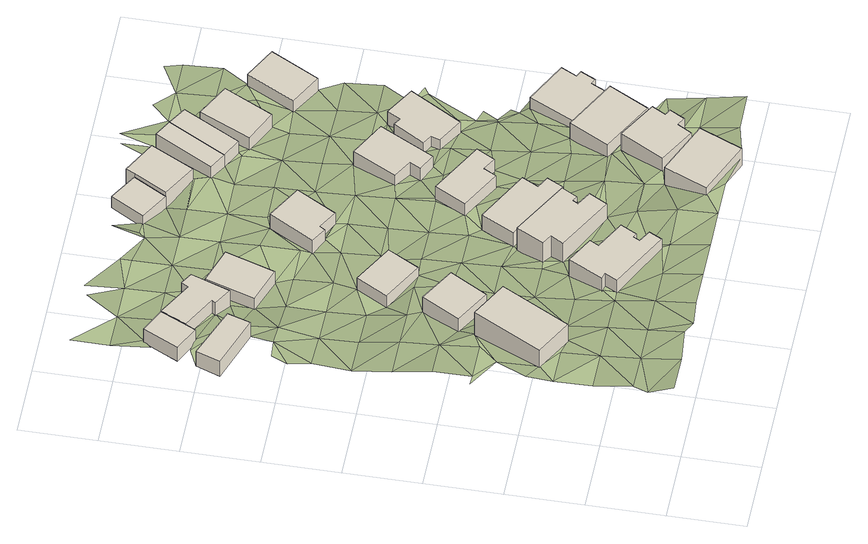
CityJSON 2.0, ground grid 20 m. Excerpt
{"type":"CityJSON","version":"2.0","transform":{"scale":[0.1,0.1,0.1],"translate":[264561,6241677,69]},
"CityObjects":{
"building1":{"type":"Building","attributes":{"osm_address":"37 Rhodes Avenue University Estate Cape Town","osm_building":"house","osm_building:levels":"2","footprint":{"type":"Polygon"},"plus_code":"4FRW3F63+G5C","ground_height":80.86,"building_height":6.9,"roof_height":87.76},"geometry":[{"type":"Solid","lod":"1","boundaries":[[[[0,1,2,3]],[[1,4,5,2]],[[4,6,7,5]],[[6,0,3,7]],[[3,2,5,7]],[[6,4,1,0]]]]}]},
"building2":{"type":"Building","attributes":{"osm_address":"3A Haig Road University Estate Cape Town","osm_building":"house","osm_building:levels":"1","footprint":{"type":"Polygon"},"plus_code":"4FRW3F63+Q4J","ground_height":77.3,"building_height":4.1,"roof_height":81.4},"geometry":[{"type":"Solid","lod":"1","boundaries":[[[[8,9,10,11]],[[9,12,13,10]],[[12,14,15,13]],[[14,8,11,15]],[[11,10,13,15]],[[14,12,9,8]]]]}]},
"building3":{"type":"Building","attributes":{"osm_address":"44 Ritchie Street University Estate Cape Town","osm_building":"house","osm_building:levels":"1","footprint":{"type":"Polygon"},"plus_code":"4FRW3F63+R4M","ground_height":75.43,"building_height":4.1,"roof_height":79.53},"geometry":[{"type":"Solid","lod":"1","boundaries":[[[[16,17,18,19]],[[17,20,21,18]],[[20,22,23,21]],[[22,24,25,23]],[[24,16,19,25]],[[19,18,21,23,25]],[[24,22,20,17,16]]]]}]},
"building4":{"type":"Building","attributes":{"osm_address":"6 Fryde Road University Estate Cape Town","osm_building":"house","osm_building:levels":"1","footprint":{"type":"Polygon"},"plus_code":"4FRW3F63+H6R","ground_height":78.59,"building_height":4.1,"roof_height":82.69},"geometry":[{"type":"Solid","lod":"1","boundaries":[[[[26,27,28,29]],[[27,30,31,28]],[[30,32,33,31]],[[32,26,29,33]],[[29,28,31,33]],[[32,30,27,26]]]]}]},
"building5":{"type":"Building","attributes":{"osm_address":"9 Fryde Road University Estate Cape Town","osm_building":"house","osm_building:levels":"1","footprint":{"type":"Polygon"},"plus_code":"4FRW3F63+F74","ground_height":81.37,"building_height":4.1,"roof_height":85.47},"geometry":[{"type":"Solid","lod":"1","boundaries":[[[[34,35,36,37]],[[35,38,39,36]],[[38,40,41,39]],[[40,42,43,41]],[[42,44,45,43]],[[44,46,47,45]],[[46,48,49,47]],[[48,50,51,49]],[[50,52,53,51]],[[52,54,55,53]],[[54,56,57,55]],[[56,34,37,57]],[[37,36,39,41,43,45,47,49,51,53,55,57]],[[56,54,52,50,48,46,44,42,40,38,35,34]]]]}]},
"building6":{"type":"Building","attributes":{"osm_address":"46 Ritchie Street University Estate Cape Town","osm_building":"house","osm_building:levels":"1","footprint":{"type":"Polygon"},"plus_code":"4FRW3F63+R57","ground_height":75.67,"building_height":4.1,"roof_height":79.77},"geometry":[{"type":"Solid","lod":"1","boundaries":[[[[58,59,25,60,61,19]],[[59,62,63,60,25]],[[62,64,65,63]],[[64,66,67,65]],[[66,68,69,67]],[[68,70,71,69]],[[70,72,73,71]],[[72,58,19,61,73]],[[61,60,63,65,67,69,71,73]],[[72,70,68,66,64,62,59,58]]]]}]},
"building7":{"type":"Building","attributes":{"osm_address":"4 Fryde Road University Estate Cape Town","osm_building":"house","osm_building:levels":"1","footprint":{"type":"Polygon"},"plus_code":"4FRW3F63+M65","ground_height":75.35,"building_height":4.1,"roof_height":79.45},"geometry":[{"type":"Solid","lod":"1","boundaries":[[[[74,75,76,77]],[[75,78,79,76]],[[78,80,81,79]],[[80,74,77,81]],[[77,76,79,81]],[[80,78,75,74]]]]}]},
"building8":{"type":"Building","attributes":{"osm_address":"48 Ritchie Street University Estate Cape Town","osm_building":"house","osm_building:levels":"1","footprint":{"type":"Polygon"},"plus_code":"4FRW3F63+Q6M","ground_height":73.88,"building_height":4.1,"roof_height":77.98},"geometry":[{"type":"Solid","lod":"1","boundaries":[[[[82,83,84,85]],[[83,86,87,84]],[[86,88,89,87]],[[88,82,85,89]],[[85,84,87,89]],[[88,86,83,82]]]]}]},
"building9":{"type":"Building","attributes":{"osm_address":"7 Fryde Road University Estate Cape Town","osm_building":"house","osm_building:levels":"2","footprint":{"type":"Polygon"},"plus_code":"4FRW3F63+G88","ground_height":78.25,"building_height":6.9,"roof_height":85.15},"geometry":[{"type":"Solid","lod":"1","boundaries":[[[[90,91,92,93]],[[91,94,95,92]],[[94,96,97,95]],[[96,98,99,97]],[[98,100,101,99]],[[100,102,103,101]],[[102,104,105,103]],[[104,106,107,105]],[[106,108,109,107]],[[108,90,93,109]],[[93,92,95,97,99,101,103,105,107,109]],[[108,106,104,102,100,98,96,94,91,90]]]]}]},
"building10":{"type":"Building","attributes":{"osm_address":"5 Fryde Road University Estate Cape Town","osm_building":"house","osm_building:levels":"1","footprint":{"type":"Polygon"},"plus_code":"4FRW3F63+G8X","ground_height":77.69,"building_height":4.1,"roof_height":81.79},"geometry":[{"type":"Solid","lod":"1","boundaries":[[[[110,111,112,113]],[[111,114,115,112]],[[114,116,117,115]],[[116,118,119,117]],[[118,120,121,119]],[[120,110,113,121]],[[113,112,115,117,119,121]],[[120,118,116,114,111,110]]]]}]},
"building11":{"type":"Building","attributes":{"osm_address":"10 Baris Road University Estate Cape Town","osm_building":"house","osm_building:levels":"1","footprint":{"type":"Polygon"},"plus_code":"4FRW3F63+CC3","ground_height":83.37,"building_height":4.1,"roof_height":87.47},"geometry":[{"type":"Solid","lod":"1","boundaries":[[[[122,123,124,125]],[[123,126,127,124]],[[126,128,129,127]],[[128,122,125,129]],[[125,124,127,129]],[[128,126,123,122]]]]}]},
"building12":{"type":"Building","attributes":{"osm_address":"52 Ritchie Street University Estate Cape Town","osm_building":"house","osm_building:levels":"1","footprint":{"type":"Polygon"},"plus_code":"4FRW3F63+P8J","ground_height":74.29,"building_height":4.1,"roof_height":78.39},"geometry":[{"type":"Solid","lod":"1","boundaries":[[[[130,131,132,133]],[[131,134,135,132]],[[134,136,137,135]],[[136,138,139,137]],[[138,140,141,139]],[[140,130,133,141]],[[133,132,135,137,139,141]],[[140,138,136,134,131,130]]]]}]},
"building13":{"type":"Building","attributes":{"osm_address":"3 Fryde Road University Estate Cape Town","osm_building":"house","osm_building:levels":"1","footprint":{"type":"Polygon"},"plus_code":"4FRW3F63+J98","ground_height":76.24,"building_height":4.1,"roof_height":80.34},"geometry":[{"type":"Solid","lod":"1","boundaries":[[[[142,143,144,145]],[[143,146,147,144]],[[146,148,149,147]],[[148,150,151,149]],[[150,152,153,151]],[[152,142,145,153]],[[145,144,147,149,151,153]],[[152,150,148,146,143,142]]]]}]},
"building14":{"type":"Building","attributes":{"osm_address":"8 Baris Road University Estate Cape Town","osm_building":"house","osm_building:levels":"1","footprint":{"type":"Polygon"},"plus_code":"4FRW3F63+CFR","ground_height":81.48,"building_height":4.1,"roof_height":85.58},"geometry":[{"type":"Solid","lod":"1","boundaries":[[[[154,155,156,157]],[[155,158,159,156]],[[158,160,161,159]],[[160,162,163,161]],[[162,164,165,163]],[[164,166,167,165]],[[166,168,169,167]],[[168,154,157,169]],[[157,156,159,161,163,165,167,169]],[[168,166,164,162,160,158,155,154]]]]}]},
"building15":{"type":"Building","attributes":{"osm_address":"55 Ritchie Street University Estate Cape Town","osm_building":"house","osm_building:levels":"1","footprint":{"type":"Polygon"},"plus_code":"4FRW3F63+V8M","ground_height":70.95,"building_height":4.1,"roof_height":75.05},"geometry":[{"type":"Solid","lod":"1","boundaries":[[[[170,171,172,173]],[[171,174,175,172]],[[174,176,177,175]],[[176,170,173,177]],[[173,172,175,177]],[[176,174,171,170]]]]}]},
"building16":{"type":"Building","attributes":{"osm_address":"54 Ritchie Street University Estate Cape Town","osm_building":"house","osm_building:levels":"1","footprint":{"type":"Polygon"},"plus_code":"4FRW3F63+MCF","ground_height":74.52,"building_height":4.1,"roof_height":78.62},"geometry":[{"type":"Solid","lod":"1","boundaries":[[[[178,179,180,181]],[[179,182,183,180]],[[182,184,185,183]],[[184,186,187,185]],[[186,188,189,187]],[[188,178,181,189]],[[181,180,183,185,187,189]],[[188,186,184,182,179,178]]]]}]},
"building17":{"type":"Building","attributes":{"osm_address":"6 Baris Road University Estate Cape Town","osm_building":"house","osm_building:levels":"1","footprint":{"type":"Polygon"},"plus_code":"4FRW3F63+FFW","ground_height":79.5,"building_height":4.1,"roof_height":83.6},"geometry":[{"type":"Solid","lod":"1","boundaries":[[[[190,191,192,193]],[[191,194,195,192]],[[194,196,197,195]],[[196,190,193,197]],[[193,192,195,197]],[[196,194,191,190]]]]}]},
"building18":{"type":"Building","attributes":{"osm_address":"57 Ritchie Street University Estate Cape Town","osm_building":"house","osm_building:levels":"1","footprint":{"type":"Polygon"},"plus_code":"4FRW3F63+V9C","ground_height":72.26,"building_height":4.1,"roof_height":76.36},"geometry":[{"type":"Solid","lod":"1","boundaries":[[[[176,198,199,200,177]],[[198,201,202,199]],[[201,203,204,202]],[[203,170,173,205,204]],[[170,176,177,200,205,173]],[[200,199,202,204,205]],[[170,203,201,198,176]]]]}]},
"building19":{"type":"Building","attributes":{"osm_address":"59 Ritchie Street University Estate Cape Town","osm_building":"house","osm_building:levels":"1","footprint":{"type":"Polygon"},"plus_code":"4FRW3F63+VC2","ground_height":72.31,"building_height":4.1,"roof_height":76.41},"geometry":[{"type":"Solid","lod":"1","boundaries":[[[[206,207,208,209]],[[207,210,211,208]],[[210,212,213,211]],[[212,206,209,213]],[[209,208,211,213]],[[212,210,207,206]]]]}]},
"building20":{"type":"Building","attributes":{"osm_address":"56 Ritchie Street University Estate Cape Town","osm_building":"house","osm_building:levels":"1","footprint":{"type":"Polygon"},"plus_code":"4FRW3F63+MF7","ground_height":73.26,"building_height":4.1,"roof_height":77.36},"geometry":[{"type":"Solid","lod":"1","boundaries":[[[[214,215,216,217]],[[215,218,219,216]],[[218,220,221,219]],[[220,222,223,221]],[[222,224,225,223]],[[224,226,227,225]],[[226,228,229,227]],[[228,214,217,229]],[[217,216,219,221,223,225,227,229]],[[228,226,224,222,220,218,215,214]]]]}]},
"building21":{"type":"Building","attributes":{"osm_address":"4 Baris Road University Estate Cape Town","osm_building":"house","osm_building:levels":"1","footprint":{"type":"Polygon"},"plus_code":"4FRW3F63+GGM","ground_height":75.98,"building_height":4.1,"roof_height":80.08},"geometry":[{"type":"Solid","lod":"1","boundaries":[[[[230,231,232,233]],[[231,234,235,232]],[[234,236,237,235]],[[236,238,239,237]],[[238,240,241,239]],[[240,242,243,241]],[[242,244,245,243]],[[244,230,233,245]],[[233,232,235,237,239,241,243,245]],[[244,242,240,238,236,234,231,230]]]]}]},
"building22":{"type":"Building","attributes":{"osm_address":"61 Ritchie Street University Estate Cape Town","osm_building":"house","osm_building:levels":"1","footprint":{"type":"Polygon"},"plus_code":"4FRW3F63+RCV","ground_height":72.31,"building_height":4.1,"roof_height":76.41},"geometry":[{"type":"Solid","lod":"1","boundaries":[[[[246,247,248,213]],[[247,249,250,248]],[[249,251,209,250]],[[251,246,213,209]],[[213,248,250,209]],[[251,249,247,246]]]]}]},
"building23":{"type":"Building","attributes":{"osm_address":"63 Ritchie Street University Estate Cape Town","osm_building":"house","osm_building:levels":"1","footprint":{"type":"Polygon"},"plus_code":"4FRW3F63+RF6","ground_height":72.16,"building_height":4.1,"roof_height":76.26},"geometry":[{"type":"Solid","lod":"1","boundaries":[[[[252,253,254,255]],[[253,256,257,254]],[[256,258,259,257]],[[258,252,255,259]],[[255,254,257,259]],[[258,256,253,252]]]]}]},
"building24":{"type":"Building","attributes":{"osm_address":"65 Ritchie Street University Estate Cape Town","osm_building":"house","osm_building:levels":"1","footprint":{"type":"Polygon"},"plus_code":"4FRW3F63+QGM","ground_height":71.22,"building_height":4.1,"roof_height":75.32},"geometry":[{"type":"Solid","lod":"1","boundaries":[[[[260,261,262,263]],[[261,264,265,262]],[[264,266,267,265]],[[266,260,263,267]],[[263,262,265,267]],[[266,264,261,260]]]]}]},
"terrain1":{"type":"TINRelief","geometry":[{"type":"CompositeSurface","lod":"1","boundaries":[[[268,269,270]],[[271,270,272]],[[270,269,272]],[[271,273,274]],[[274,273,275]],[[271,272,273]],[[275,276,277]],[[272,269,278]],[[279,276,275]],[[275,273,279]],[[277,276,280]],[[280,281,282]],[[273,272,283]],[[284,272,278]],[[276,279,285]],[[285,279,273]],[[280,286,281]],[[287,281,288]],[[283,272,284]],[[280,276,289]],[[278,290,284]],[[285,273,283]],[[287,288,291]],[[288,281,286]],[[289,286,280]],[[292,293,291]],[[285,283,294]],[[295,284,290]],[[291,288,292]],[[288,286,289]],[[283,284,296]],[[295,290,297]],[[298,299,293]],[[300,301,299]],[[292,302,293]],[[0,285,294]],[[288,289,303]],[[283,296,294]],[[301,300,304]],[[284,295,296]],[[293,302,298]],[[289,305,303]],[[300,299,298]],[[288,30,292]],[[30,288,303]],[[305,289,0]],[[306,295,297]],[[307,294,296]],[[308,302,292]],[[296,295,309]],[[303,305,310]],[[311,0,294]],[[312,313,14]],[[311,294,307]],[[298,314,300]],[[292,30,308]],[[310,305,0]],[[300,314,315]],[[316,298,302]],[[309,295,317]],[[296,318,307]],[[296,309,318]],[[317,295,306]],[[319,313,312]],[[302,308,316]],[[320,318,309]],[[315,314,321]],[[322,323,324]],[[0,325,310]],[[326,314,298]],[[321,312,315]],[[0,311,325]],[[307,318,327]],[[298,316,326]],[[307,327,311]],[[328,319,329]],[[312,329,319]],[[308,330,316]],[[306,331,317]],[[332,321,314]],[[333,308,30]],[[312,321,329]],[[317,334,309]],[[310,325,335]],[[322,324,336]],[[314,326,337]],[[324,16,338]],[[333,330,308]],[[336,339,322]],[[328,329,340]],[[332,314,337]],[[341,311,327]],[[342,325,311]],[[333,30,335]],[[336,324,338]],[[343,329,321]],[[316,330,75]],[[316,75,326]],[[343,321,332]],[[317,331,344]],[[344,334,317]],[[342,311,341]],[[345,338,16]],[[335,325,346]],[[333,347,330]],[[327,348,341]],[[337,326,349]],[[335,347,333]],[[56,348,327]],[[349,326,75]],[[346,325,342]],[[350,332,337]],[[351,336,338]],[[338,345,70]],[[344,352,334]],[[348,353,341]],[[354,355,356]],[[343,332,357]],[[353,342,341]],[[355,354,352]],[[335,346,347]],[[358,344,331]],[[338,70,351]],[[359,56,360]],[[361,353,348]],[[359,348,56]],[[349,362,337]],[[363,355,352]],[[363,359,360]],[[350,337,362]],[[364,343,357]],[[90,342,353]],[[352,344,365]],[[351,366,336]],[[346,367,347]],[[351,70,364]],[[368,346,342]],[[369,336,366]],[[358,365,344]],[[75,370,349]],[[368,342,90]],[[367,371,347]],[[359,372,348]],[[373,75,371]],[[363,352,374]],[[357,375,364]],[[372,359,363]],[[352,365,374]],[[370,75,373]],[[349,376,362]],[[346,377,367]],[[351,364,378]],[[377,346,368]],[[379,350,362]],[[365,358,380]],[[378,366,351]],[[372,363,374]],[[375,357,88]],[[376,349,370]],[[378,364,375]],[[367,381,371]],[[90,382,368]],[[358,383,380]],[[362,376,379]],[[368,110,377]],[[367,377,381]],[[384,385,366]],[[350,386,88]],[[373,371,387]],[[350,379,386]],[[366,378,388]],[[365,122,374]],[[380,122,365]],[[389,390,391]],[[372,392,393]],[[382,90,394]],[[366,388,384]],[[381,387,371]],[[390,389,393]],[[395,376,370]],[[373,396,370]],[[372,374,397]],[[398,375,88]],[[375,398,378]],[[382,399,368]],[[400,377,110]],[[393,394,390]],[[400,381,377]],[[392,372,401]],[[396,373,387]],[[395,370,396]],[[383,402,380]],[[88,386,398]],[[122,397,374]],[[131,379,376]],[[392,401,393]],[[394,393,399]],[[403,388,378]],[[397,401,372]],[[386,379,131]],[[382,394,399]],[[404,400,110]],[[395,405,406]],[[407,378,398]],[[388,403,384]],[[399,393,401]],[[405,395,396]],[[408,381,400]],[[398,386,131]],[[378,407,403]],[[404,110,409]],[[410,387,381]],[[122,411,397]],[[381,408,410]],[[412,400,404]],[[401,413,399]],[[387,414,396]],[[408,400,415]],[[399,413,416]],[[409,417,416]],[[418,407,398]],[[418,398,131]],[[405,396,414]],[[122,419,411]],[[409,412,404]],[[397,420,401]],[[403,407,421]],[[414,387,410]],[[168,397,411]],[[416,422,409]],[[408,415,410]],[[416,413,422]],[[403,421,423]],[[424,418,131]],[[424,131,425]],[[401,426,413]],[[403,423,427]],[[409,422,412]],[[428,407,418]],[[425,405,429]],[[414,429,405]],[[420,397,168]],[[427,423,421]],[[407,176,421]],[[401,420,426]],[[411,419,430]],[[431,410,415]],[[402,432,419]],[[413,433,422]],[[434,412,422]],[[407,428,176]],[[410,435,414]],[[434,436,412]],[[424,437,418]],[[413,426,433]],[[437,424,425]],[[435,410,431]],[[415,438,431]],[[152,438,415]],[[430,419,439]],[[425,429,437]],[[422,440,434]],[[419,432,439]],[[433,440,422]],[[435,431,441]],[[442,443,430]],[[414,435,444]],[[445,428,418]],[[430,439,442]],[[418,437,446]],[[414,444,429]],[[431,438,447]],[[433,426,191]],[[448,426,420]],[[420,168,448]],[[449,176,428]],[[446,445,418]],[[434,450,152]],[[439,432,451]],[[434,440,450]],[[191,440,433]],[[437,429,452]],[[453,438,152]],[[447,438,453]],[[449,428,454]],[[428,445,454]],[[455,429,444]],[[456,448,168]],[[457,442,439]],[[458,459,456]],[[452,446,437]],[[455,452,429]],[[152,450,453]],[[442,457,459]],[[451,457,439]],[[460,447,461]],[[453,461,447]],[[440,191,462]],[[445,449,454]],[[446,463,445]],[[464,465,191]],[[450,440,466]],[[178,447,460]],[[467,456,459]],[[465,462,191]],[[461,468,460]],[[467,448,456]],[[446,452,469]],[[463,446,469]],[[453,450,470]],[[467,459,457]],[[440,462,466]],[[471,464,191]],[[444,472,455]],[[461,453,470]],[[445,207,449]],[[473,444,178]],[[466,470,450]],[[455,472,452]],[[474,465,464]],[[460,475,178]],[[444,473,472]],[[476,463,469]],[[465,477,462]],[[469,452,478]],[[448,479,471]],[[207,480,449]],[[476,469,478]],[[464,471,474]],[[462,481,466]],[[478,452,482]],[[483,470,466]],[[482,452,472]],[[178,215,473]],[[477,481,462]],[[484,483,466]],[[475,215,178]],[[481,484,466]],[[485,470,483]],[[215,475,486]],[[487,483,484]],[[484,481,488]],[[489,472,473]],[[478,490,476]],[[481,477,491]],[[492,480,207]],[[473,215,489]],[[493,470,485]],[[482,494,478]],[[485,483,495]],[[496,482,472]],[[249,476,490]],[[207,206,497]],[[489,498,472]],[[489,215,493]],[[494,482,496]],[[472,498,496]],[[493,485,495]],[[497,206,499]],[[499,206,249]],[[496,500,494]],[[501,489,493]],[[502,493,495]],[[503,498,489]],[[249,490,504]],[[500,253,494]],[[496,498,505]],[[489,501,503]],[[504,490,253]],[[499,249,506]],[[498,503,505]],[[500,496,507]],[[506,249,504]],[[508,499,506]],[[253,500,507]],[[253,507,504]],[[504,507,509]],[[506,504,509]],[[510,506,509]],[[510,511,506]]]}]}
},
"vertices":[
[317,497,103],[219,550,103],[219,550,188],[317,497,188],[122,372,103],[122,372,188],[220,319,103],[220,319,188],
[6,1138,72],[148,1089,72],[148,1089,124],[6,1138,124],[167,1149,72],[167,1149,124],[29,1202,72],[29,1202,124],
[162,1312,57],[97,1344,57],[97,1344,105],[162,1312,105],[51,1251,57],[51,1251,105],[117,1219,57],[117,1219,105],[130,1245,57],[130,1245,105],
[330,540,84],[387,638,84],[387,638,137],[330,540,137],[294,691,84],[294,691,137],[237,592,84],[237,592,137],
[455,359,105],[407,269,105],[407,269,165],[455,359,165],[424,265,105],[424,265,165],[407,232,105],[407,232,165],[562,150,105],[562,150,165],[580,184,105],[580,184,165],[548,202,105],[548,202,165],[557,219,105],[557,219,165],[568,213,105],[568,213,165],[591,256,105],[591,256,165],[514,297,105],[514,297,165],[527,321,105],[527,321,165],
[162,1312,48],[130,1245,48],[130,1245,108],[162,1312,108],[218,1197,48],[218,1197,108],[212,1187,48],[212,1187,108],[258,1160,48],[258,1160,108],[295,1262,48],[295,1262,108],[264,1280,48],[264,1280,108],[252,1262,48],[252,1262,108],
[464,806,63],[358,865,63],[358,865,105],[464,806,105],[312,784,63],[312,784,105],[418,724,63],[418,724,105],
[302,1229,45],[259,1099,45],[259,1099,90],[302,1229,90],[357,1067,45],[357,1067,90],[400,1197,45],[400,1197,90],
[539,503,83],[500,432,83],[500,432,162],[539,503,162],[527,417,83],[527,417,162],[508,384,83],[508,384,162],[656,302,83],[656,302,162],[683,350,83],[683,350,162],[645,372,83],[645,372,162],[653,386,83],[653,386,162],[667,378,83],[667,378,162],[690,419,83],[690,419,162],
[598,600,75],[552,514,75],[552,514,128],[598,600,128],[725,423,75],[725,423,128],[747,466,75],[747,466,128],[715,483,75],[715,483,128],[738,526,75],[738,526,128],
[780,183,125],[731,71,125],[731,71,185],[780,183,185],[875,9,125],[875,9,185],[924,122,125],[924,122,185],
[631,1061,43],[540,1112,43],[540,1112,94],[631,1061,94],[472,995,43],[472,995,94],[512,972,43],[512,972,94],[521,986,43],[521,986,94],[571,957,43],[571,957,94],
[684,731,64],[640,650,64],[640,650,113],[684,731,113],[746,592,64],[746,592,113],[764,625,64],[764,625,113],[799,606,64],[799,606,113],[826,654,64],[826,654,113],
[826,197,108],[922,142,108],[922,142,166],[826,197,166],[944,180,108],[944,180,166],[966,168,108],[966,168,166],[988,207,108],[988,207,166],[972,216,108],[972,216,166],[992,252,108],[992,252,166],[890,310,108],[890,310,166],
[633,1464,20],[560,1507,20],[560,1507,60],[633,1464,60],[509,1420,20],[509,1420,60],[583,1377,20],[583,1377,60],
[874,900,42],[779,950,42],[779,950,96],[874,900,96],[718,836,42],[718,836,96],[768,809,42],[768,809,96],[753,780,42],[753,780,96],[798,757,42],[798,757,96],
[1059,368,91],[920,442,91],[920,442,146],[1059,368,146],[864,339,91],[864,339,146],[1003,265,91],[1003,265,146],
[673,1327,20],[673,1327,74],[583,1377,74],[732,1439,20],[732,1439,74],[643,1486,20],[643,1486,74],[633,1464,74],
[816,1411,26],[771,1436,26],[771,1436,74],[816,1411,74],[687,1285,26],[687,1285,74],[732,1260,26],[732,1260,74],
[1014,850,37],[937,895,37],[937,895,84],[1014,850,84],[917,860,37],[917,860,84],[898,872,37],[898,872,84],[849,790,37],[849,790,84],[873,776,37],[873,776,84],[866,753,37],[866,753,84],[933,714,37],[933,714,84],
[1019,558,65],[959,439,65],[959,439,111],[1019,558,111],[1073,382,65],[1073,382,111],[1092,420,65],[1092,420,111],[1106,413,65],[1106,413,111],[1126,452,65],[1126,452,111],[1110,460,65],[1110,460,111],[1131,501,65],[1131,501,111],
[732,1260,17],[783,1234,17],[783,1234,74],[864,1382,17],[864,1382,74],[816,1411,17],
[886,1170,19],[952,1298,19],[952,1298,73],[886,1170,73],[863,1344,19],[863,1344,73],[799,1210,19],[799,1210,73],
[1102,1210,18],[1017,1255,18],[1017,1255,63],[1102,1210,63],[950,1129,18],[950,1129,63],[1034,1084,18],[1034,1084,63],
[78,32,167],[178,32,162],[65,93,152],[78,132,152],[178,132,147],[178,231,137],[78,231,136],[78,330,132],[122,372,132],[90,399,124],[270,41,162],[178,330,131],[137,480,112],[78,529,113],[52,530,113],[277,231,135],[277,132,145],[220,319,131],[178,529,112],[78,628,111],[178,628,101],[219,550,112],[302,25,162],[78,727,91],[178,727,92],[78,827,75],[277,330,121],[376,132,144],[376,231,125],[376,32,155],[178,926,67],[78,926,83],[125,1028,91],[59,982,91],[178,827,71],[237,592,96],[78,1025,91],[277,529,103],[475,32,153],[376,330,111],[277,727,84],[407,232,125],[330,540,94],[376,429,100],[167,1149,75],[78,1224,72],[178,1025,86],[148,1089,75],[277,827,64],[475,132,138],[407,269,125],[117,1219,72],[424,265,125],[178,1125,75],[78,1423,52],[78,1323,64],[97,1344,64],[376,529,94],[277,926,58],[455,359,109],[130,1245,67],[212,1187,67],[312,784,64],[574,32,154],[259,1099,55],[376,727,78],[562,150,136],[387,638,89],[178,1423,48],[277,1025,58],[178,1323,57],[78,1522,53],[218,1197,67],[475,429,98],[475,529,87],[258,1160,55],[574,132,136],[252,1262,51],[475,628,81],[418,724,78],[508,384,98],[376,926,56],[357,1067,50],[277,1323,48],[580,184,120],[500,432,98],[548,202,120],[568,213,120],[557,219,120],[302,1229,51],[673,32,162],[574,330,105],[514,297,109],[527,417,92],[376,1025,50],[591,256,120],[295,1262,51],[673,132,158],[277,1423,45],[475,727,76],[552,514,83],[248,1511,37],[475,926,59],[464,806,67],[656,302,114],[475,827,67],[673,231,131],[376,1224,45],[472,995,50],[574,628,75],[376,1323,42],[475,1025,50],[731,71,163],[574,727,67],[673,429,100],[773,32,163],[376,1452,42],[277,1522,37],[475,1125,47],[574,827,62],[376,1423,42],[645,372,114],[667,378,114],[653,386,100],[673,330,114],[683,350,114],[690,419,100],[512,972,59],[574,926,58],[773,231,125],[475,1224,41],[725,423,95],[640,650,75],[773,330,117],[875,9,160],[462,1407,35],[673,628,75],[571,957,58],[521,986,50],[475,1323,41],[673,727,72],[738,526,81],[673,827,65],[826,197,125],[746,592,73],[773,429,95],[673,926,56],[684,731,72],[747,466,95],[715,483,87],[574,1224,37],[924,122,135],[872,330,108],[509,1420,35],[773,529,81],[475,1423,35],[574,1125,43],[631,1061,50],[864,339,108],[510,1497,12],[574,1323,35],[673,1025,50],[922,142,135],[753,780,55],[971,32,156],[872,429,91],[799,606,73],[718,836,65],[764,625,73],[673,1125,46],[773,727,61],[971,132,135],[872,529,78],[768,809,55],[966,168,135],[944,180,135],[779,950,50],[687,1285,38],[673,1224,38],[798,757,61],[1003,265,119],[673,1327,38],[872,628,64],[1070,32,162],[773,1125,37],[872,727,53],[673,1323,38],[773,1025,45],[992,252,119],[1070,132,138],[972,216,119],[988,207,119],[849,790,51],[866,753,53],[971,529,75],[732,1260,35],[971,429,88],[959,439,88],[971,628,61],[1070,231,115],[873,776,53],[773,1224,35],[933,714,50],[1059,368,98],[872,1025,38],[872,926,42],[1073,382,86],[898,872,51],[783,1234,35],[1019,558,75],[799,1210,35],[1070,330,98],[732,1439,26],[1010,583,61],[872,1125,30],[976,682,50],[977,631,61],[971,727,50],[917,860,51],[999,670,61],[1022,606,55],[971,926,37],[863,1344,27],[1047,562,70],[773,1522,22],[1014,850,43],[886,1170,30],[1051,815,41],[950,1129,27],[805,1531,22],[971,1025,26],[872,1423,17],[971,1224,26],[1070,926,30],[1070,827,41],[1070,1025,21],[971,1323,19],[1034,1084,22],[971,1423,13],[1017,1255,26],[917,1470,17],[1070,1323,15],[1070,1423,8],[1058,1468,8]
]}
